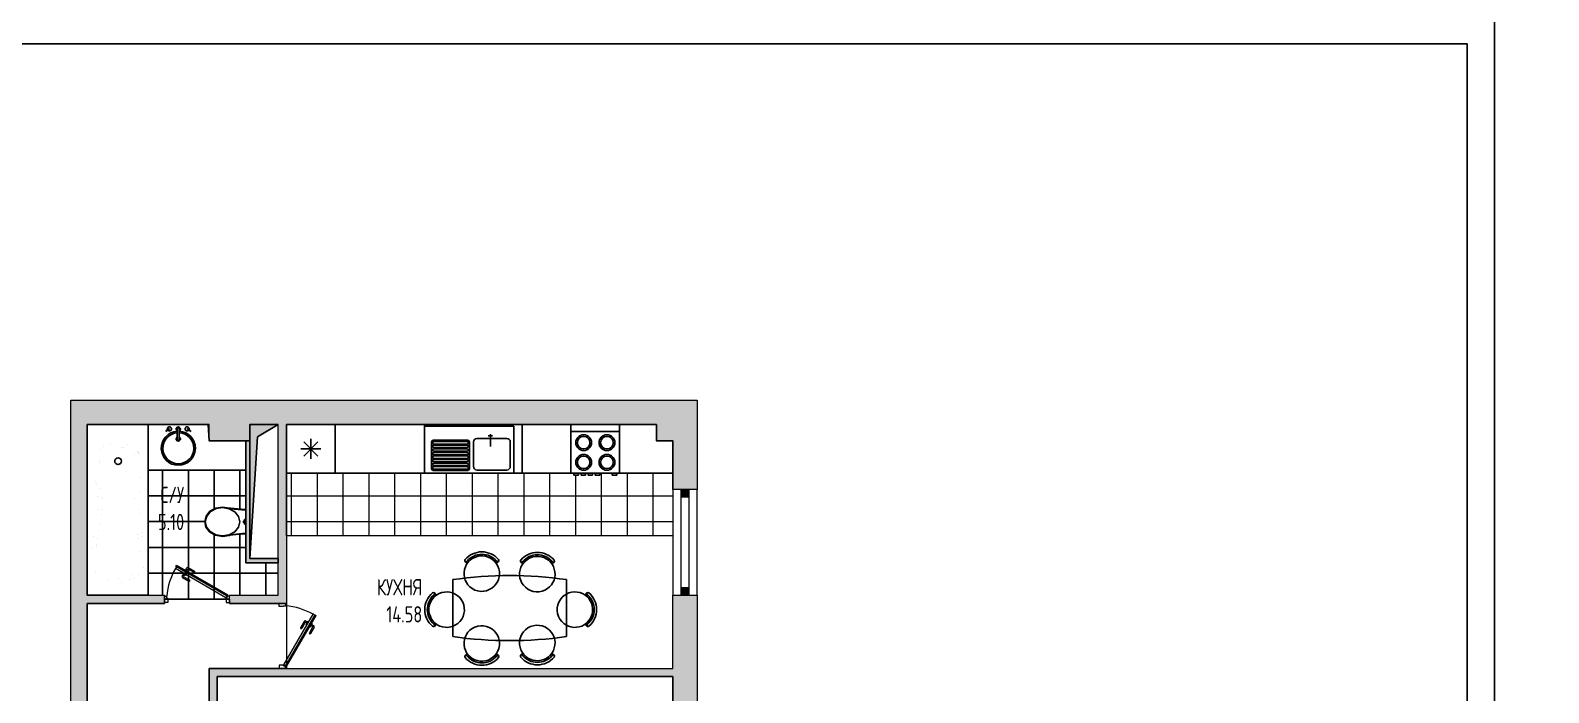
# Model space of a CAD drawing. Header units: millimetres. Extents: x -7516 to 14738, y -3327 to 3625.
# Drawn here: x 3750 to 4030, y 2609.1 to 2731.3 of the extents above; entities that cross this region are included whole.
import ezdxf

# ---------------------------------------------------------------- set-up
doc = ezdxf.new("R2010")
doc.units = ezdxf.units.MM
doc.header["$LTSCALE"] = 1.5
for name, color, linetype in [('КАНАЛЫ', 253, 'Continuous'), ('кафель', 9, 'Continuous'), ('МЕБЕЛЬ ОСНОВ', 7, 'Continuous'), ('Основные тонкие', 7, 'Continuous'), ('ПАРКЕТ', 9, 'Continuous')]:
    doc.layers.add(name, color=color, linetype=linetype)
for name, color, linetype, lineweight in [('новый план', 6, 'Continuous', 30), ('ОКНА', 130, 'Continuous', 30), ('ОКОННЫЕ ПРОЕМЫ', 20, 'Continuous', 30), ('СТЕНЫ', 30, 'Continuous', 30)]:
    doc.layers.add(name, color=color, linetype=linetype, lineweight=lineweight)
doc.styles.add('style1', font='txt.shx', dxfattribs={"width": 0.7, "height": 2.5})
pattern_1 = [(90, (-3193.185, -1840.9045), (-4.7625, 0), []), (180, (-3193.185, -1840.9045), (-3e-16, -4.7625), [])]

# ---------------------------------------------------------------- blocks, each defined once
blk = doc.blocks.new('дверь800')
at = {"color": 7, "lineweight": 5}
for p, q in [((6137.271, 2944.105), (6137.271, 2943.605)), ((6137.471, 2944.055), (6137.271, 2944.055)), ((6137.271, 2944.055), (6137.271, 2943.654)), ((6137.42, 2943.781), (6137.42, 2943.654)), ((6137.421, 2943.781), (6137.471, 2943.781)), ((6137.421, 2943.649), (6137.487, 2943.763)), ((6137.471, 2943.781), (6137.471, 2944.055)), ((6137.487, 2943.763), (6140.597, 2941.968)), ((6141.071, 2943.781), (6141.071, 2944.055)), ((6141.071, 2944.055), (6141.271, 2944.055)), ((6141.121, 2943.781), (6141.071, 2943.781)), ((6141.122, 2943.781), (6141.122, 2943.654)), ((6141.271, 2944.105), (6141.271, 2943.605)), ((6141.271, 2944.055), (6141.271, 2943.654)), ((6137.271, 2943.654), (6137.42, 2943.654)), ((6137.379, 2943.594), (6137.413, 2943.654)), ((6137.379, 2943.594), (6140.532, 2941.774)), ((6137.413, 2943.654), (6140.566, 2941.833)), ((6141.271, 2943.654), (6141.122, 2943.654)), ((6139.805, 2941.906), (6139.42, 2942.128)), ((6139.84, 2941.977), (6139.459, 2942.196)), ((6140.111, 2942.447), (6139.731, 2942.666)), ((6140.155, 2942.513), (6139.77, 2942.735)), ((6139.802, 2942.168), (6139.814, 2942.188)), ((6140.055, 2942.021), (6139.802, 2942.168)), ((6139.911, 2942.101), (6139.84, 2941.977)), ((6139.98, 2942.061), (6139.906, 2941.933)), ((6139.915, 2942.363), (6139.928, 2942.387)), ((6139.928, 2942.387), (6140.182, 2942.24)), ((6140.039, 2942.323), (6140.111, 2942.447)), ((6140.067, 2942.042), (6140.055, 2942.021)), ((6140.108, 2942.283), (6140.182, 2942.411)), ((6140.108, 2942.283), (6140.142, 2942.342)), ((6140.182, 2942.24), (6140.168, 2942.216)), ((6140.531, 2941.853), (6140.597, 2941.968)), ((6140.566, 2941.833), (6140.532, 2941.774))]:
    blk.add_line(p, q, dxfattribs=at)
blk.add_circle((6137.442, 2943.729), 0.0212, dxfattribs=at)
blk.add_arc((6137.083, 2943.986), 4.053, 330.12865, 355.29627, dxfattribs=at)
for centre, major_axis, start_param, end_param in [((6139.44, 2942.162), (-0.0102, 0.0381), 5.497787, 8.63938), ((6139.75, 2942.7), (-0.0102, 0.0381), 5.497787, 8.63938), ((6139.842, 2941.97), (-0.0192, 0.0715), 2.356194, 3.926991), ((6140.118, 2942.448), (-0.0715, -0.0192), 2.356194, 3.926991)]:
    blk.add_ellipse(centre, major_axis=major_axis, ratio=1, start_param=start_param, end_param=end_param, dxfattribs=at)
blk = doc.blocks.new('рпр')
at = {"layer": 'МЕБЕЛЬ ОСНОВ', "color": 7}
for p, q in [((4888.37, 2986.87), (4888.15, 2984.66)), ((4888.41, 2986.97), (4888.22, 2985.01)), ((4888.28, 2985.08), (4888.46, 2986.92)), ((4888.36, 2986.84), (4888.37, 2986.92)), ((4888.37, 2986.92), (4888.41, 2986.97)), ((4888.41, 2986.97), (4888.4, 2986.81)), ((4888.41, 2986.97), (4889.54, 2986.97)), ((4888.41, 2986.97), (4889.54, 2986.97)), ((4888.46, 2986.92), (4888.41, 2986.97)), ((4889.54, 2986.97), (4890.22, 2986.97)), ((4889.6, 2986.82), (4889.54, 2986.97)), ((4890.16, 2986.82), (4889.6, 2986.82)), ((4889.7, 2986.77), (4889.87, 2986.77)), ((4889.79, 2986.7), (4889.7, 2986.77)), ((4889.87, 2986.77), (4889.73, 2986.77)), ((4889.73, 2986.77), (4890.06, 2986.77)), ((4889.96, 2986.7), (4889.79, 2986.7)), ((4890.06, 2986.77), (4889.96, 2986.7)), ((4890.22, 2986.97), (4890.16, 2986.82)), ((4890.22, 2986.97), (4891.33, 2986.97)), ((4891.33, 2986.97), (4891.28, 2986.92)), ((4891.28, 2986.92), (4891.47, 2985.08)), ((4891.33, 2986.97), (4891.37, 2986.92)), ((4891.37, 2986.57), (4891.33, 2986.97)), ((4891.37, 2986.92), (4891.4, 2986.62)), ((4888.2, 2984.98), (4888.06, 2984.13)), ((4888.27, 2984.94), (4888.13, 2984.13)), ((4888.24, 2985.04), (4888.2, 2984.98)), ((4888.65, 2985.63), (4888.27, 2984.94)), ((4889.22, 2986.08), (4888.65, 2985.63)), ((4889.88, 2986.24), (4889.22, 2986.08)), ((4890.55, 2986.07), (4889.88, 2986.24)), ((4891.11, 2985.61), (4890.55, 2986.07)), ((4891.48, 2984.92), (4891.11, 2985.61)), ((4891.4, 2986.62), (4891.37, 2986.57)), ((4891.37, 2986.57), (4891.37, 2986.57)), ((4891.61, 2984.11), (4891.48, 2984.92)), ((4891.55, 2984.95), (4891.51, 2985.03)), ((4891.68, 2984.11), (4891.55, 2984.95)), ((4888.06, 2984.13), (4888.19, 2983.29)), ((4888.13, 2984.13), (4888.26, 2983.32)), ((4888.19, 2983.29), (4888.58, 2982.57)), ((4888.26, 2983.32), (4888.63, 2982.63)), ((4891.09, 2982.61), (4891.48, 2983.3)), ((4891.14, 2982.55), (4891.54, 2983.26)), ((4891.48, 2983.3), (4891.61, 2984.11)), ((4891.54, 2983.26), (4891.68, 2984.11)), ((4888.58, 2982.57), (4889.17, 2982.09)), ((4888.63, 2982.63), (4889.19, 2982.17)), ((4889.17, 2982.09), (4889.86, 2981.92)), ((4889.19, 2982.17), (4889.86, 2982)), ((4889.86, 2982), (4890.53, 2982.16)), ((4889.86, 2981.92), (4890.55, 2982.08)), ((4890.53, 2982.16), (4891.09, 2982.61)), ((4890.55, 2982.08), (4891.14, 2982.55))]:
    blk.add_line(p, q, dxfattribs=at)
at = {"layer": 'МЕБЕЛЬ ОСНОВ', "color": 7, "ltscale": 1.5}
blk.add_lwpolyline([(4891.51, 2985.03), (4891.37, 2986.57)], dxfattribs=at)
blk = doc.blocks.new('ек')
for p, q in [((4938.61, 3632.53), (4938.78, 3632.41)), ((4942.1, 3632.53), (4941.91, 3632.39)), ((4931.49, 3632.32), (4931.76, 3632.12)), ((4931.79, 3632.47), (4931.95, 3632.35)), ((4935.28, 3632.47), (4935.08, 3632.33)), ((4935.62, 3632.35), (4935.31, 3632.12)), ((4938.31, 3632.38), (4938.59, 3632.18)), ((4942.45, 3632.41), (4942.13, 3632.18)), ((4927.43, 3628.82), (4927.66, 3628.5)), ((4946.2, 3628.82), (4945.97, 3628.5)), ((4927.31, 3628.47), (4927.45, 3628.28)), ((4946.32, 3628.47), (4946.18, 3628.28)), ((4927.31, 3624.98), (4927.42, 3625.14)), ((4946.32, 3624.98), (4946.2, 3625.14)), ((4927.45, 3624.68), (4927.66, 3624.95)), ((4946.17, 3624.68), (4945.97, 3624.95)), ((4931.49, 3620.89), (4931.76, 3621.09)), ((4931.79, 3620.74), (4931.95, 3620.86)), ((4935.28, 3620.74), (4935.08, 3620.88)), ((4935.62, 3620.86), (4935.31, 3621.09)), ((4938.31, 3620.83), (4938.59, 3621.03)), ((4938.61, 3620.68), (4938.78, 3620.8)), ((4942.1, 3620.68), (4941.91, 3620.82)), ((4942.45, 3620.81), (4942.13, 3621.03))]:
    blk.add_line(p, q)
for points in [[(4935.01, 3629.22, 2.852439), (4932.29, 3629.06, 0.350569), (4935.01, 3629.22)], [(4941.84, 3629.28, 2.852439), (4939.12, 3629.12, 0.350569), (4941.84, 3629.28)], [(4930.55, 3628.2, 2.852439), (4930.71, 3625.48, 0.350569), (4930.55, 3628.2)], [(4943.07, 3628.2, -2.852439), (4942.91, 3625.48, -0.350569), (4943.07, 3628.2)], [(4935.01, 3623.99, -2.852439), (4932.29, 3624.15, -0.350569), (4935.01, 3623.99)], [(4941.84, 3623.93, -2.852439), (4939.12, 3624.09, -0.350569), (4941.84, 3623.93)]]:
    blk.add_lwpolyline(points, format="xyb")
for points in [[(4929.94, 3630.05), (4929.94, 3623.05)], [(4943.94, 3630.05), (4943.94, 3623.05)]]:
    blk.add_lwpolyline(points)
for centre, radius, start, end in [((4931.64, 3632.45), 0.2, 139.7271, 219.8242), ((4933.53, 3630.85), 2.68, 40.2729, 139.7271), ((4933.53, 3630.85), 2.38, 40.0936, 139.9064), ((4935.22, 3632.39), 0.409, 354.1192, 27.9442), ((4938.47, 3632.51), 0.2, 139.7271, 219.8242), ((4940.36, 3630.91), 2.68, 40.2729, 139.7271), ((4940.36, 3630.91), 2.38, 40.0936, 139.9064), ((4942.04, 3632.45), 0.409, 354.1192, 27.9442), ((4931.56, 3632.51), 0.2, 248.872, 319.9064), ((4935.51, 3632.51), 0.2, 220.0936, 305.6519), ((4938.38, 3632.57), 0.2, 248.872, 319.9064), ((4942.33, 3632.57), 0.2, 220.0936, 305.6519), ((4928.93, 3626.73), 2.68, 130.2729, 229.7271), ((4927.39, 3628.41), 0.409, 84.1192, 117.9442), ((4927.26, 3628.7), 0.2, 310.0936, 35.6519), ((4936.94, 3581.3), 49.25, 81.8288, 98.1712), ((4946.36, 3628.7), 0.2, 144.3481, 229.9064), ((4946.24, 3628.41), 0.409, 62.0558, 95.8808), ((4944.7, 3626.73), 2.68, 310.2729, 49.7271), ((4928.93, 3626.73), 2.38, 130.0936, 229.9064), ((4944.7, 3626.73), 2.38, 310.0936, 49.9064), ((4927.32, 3624.83), 0.2, 229.7271, 309.8242), ((4927.26, 3624.75), 0.2, 338.872, 49.9064), ((4946.36, 3624.75), 0.2, 130.0936, 201.128), ((4946.3, 3624.83), 0.2, 230.1758, 310.2729), ((4936.94, 3671.8), 49.25, 261.8288, 278.1712), ((4931.64, 3620.76), 0.2, 140.1758, 220.2729), ((4931.56, 3620.7), 0.2, 40.0936, 111.128), ((4933.53, 3622.37), 2.68, 220.2729, 319.7271), ((4933.53, 3622.37), 2.38, 220.0936, 319.9064), ((4935.51, 3620.7), 0.2, 54.3481, 139.9064), ((4935.22, 3620.82), 0.409, 332.0558, 5.8808), ((4938.47, 3620.7), 0.2, 140.1758, 220.2729), ((4938.38, 3620.64), 0.2, 40.0936, 111.128), ((4940.36, 3622.31), 2.68, 220.2729, 319.7271), ((4940.36, 3622.31), 2.38, 220.0936, 319.9064), ((4942.33, 3620.64), 0.2, 54.3481, 139.9064), ((4942.04, 3620.76), 0.409, 332.0558, 5.8808)]:
    blk.add_arc(centre, radius, start, end)

msp = doc.modelspace()

# ---------------------------------------------------------------- hatches: boundary and pattern name
at = {"layer": 'КАНАЛЫ', "ltscale": 1.5, "true_color": 0x939598}
h = msp.add_hatch(color=252, dxfattribs=at)
h.dxf.hatch_style = 1
h.paths.add_polyline_path([(3872.95, 2663.03), (3757.46, 2663.03), (3757.46, 2560.28), (3755.96, 2560.28), (3755.96, 2545.28), (3757.6, 2545.28), (3757.6, 2545.28), (3758.81, 2545.28), (3760.46, 2545.28), (3760.46, 2625.53), (3774.71, 2625.53), (3774.71, 2626.28), (3774.71, 2627.03), (3760.46, 2627.03), (3760.46, 2658.54), (3782.95, 2658.53), (3782.95, 2655.53), (3790.45, 2655.53), (3790.45, 2658.53), (3795.7, 2658.53), (3795.7, 2657.03), (3795.71, 2657.03), (3795.7, 2657.03), (3795.7, 2633.78), (3795.71, 2633.78), (3795.7, 2633.03), (3795.7, 2633.03), (3795.7, 2627.03), (3786.71, 2627.03), (3786.71, 2626.28), (3786.71, 2625.53), (3797.2, 2625.53), (3797.2, 2658.53), (3865.45, 2658.53), (3865.45, 2655.53), (3868.45, 2655.53), (3868.45, 2646.53), (3872.95, 2646.53)])
at = {"layer": 'КАНАЛЫ', "ltscale": 1.5, "true_color": 0x000000}
h = msp.add_hatch(color=18, dxfattribs=at)
h.dxf.hatch_style = 1
h.paths.add_polyline_path([(3790.46, 2633.78), (3791.89, 2656.26), (3795.7, 2658.53), (3795.7, 2658.53), (3790.45, 2658.53)])
at = {"layer": 'КАНАЛЫ', "ltscale": 1.5, "true_color": 0x939598}
h = msp.add_hatch(color=252, dxfattribs=at)
h.dxf.hatch_style = 1
h.paths.add_polyline_path([(3790.46, 2655.53), (3789.7, 2655.53), (3789.7, 2633.03), (3795.7, 2633.03), (3795.71, 2633.78), (3790.46, 2633.78)])
h = msp.add_hatch(dxfattribs=at)
h.set_pattern_fill('ANSI37', color=252, scale=1.5, angle=45)
h.set_pattern_definition(pattern_1)
h.paths.add_polyline_path([(3782.13, 2640.61), (3782.39, 2641.65), (3783.11, 2642.52), (3784.19, 2643.11), (3785.45, 2643.31), (3786.24, 2643.17), (3789.54, 2642.85), (3789.7, 2642.84), (3789.7, 2650.13), (3771.7, 2650.13), (3771.7, 2627.03), (3774.71, 2627.03), (3774.71, 2626.28), (3786.71, 2626.28), (3786.71, 2627.03), (3795.7, 2627.03), (3795.7, 2633.03), (3789.7, 2633.03), (3789.7, 2638.34), (3789.18, 2638.29), (3789.1, 2638.34), (3786.8, 2638.14), (3786.68, 2638.07), (3785.41, 2637.87), (3784.15, 2638.09), (3783.08, 2638.68), (3782.37, 2639.57)])
h = msp.add_hatch(color=252, dxfattribs=at)
h.dxf.hatch_style = 1
h.paths.add_polyline_path([(3868.45, 2612.03), (3868.45, 2606.11), (3872.95, 2606.11), (3872.95, 2627.03), (3868.45, 2627.03), (3868.45, 2613.53), (3782.95, 2613.53), (3782.95, 2596.28), (3784.45, 2596.28), (3784.45, 2612.03)])
at = {"layer": 'кафель', "lineweight": 0, "ltscale": 1.5, "true_color": 0x939598}
h = msp.add_hatch(dxfattribs=at)
h.set_pattern_fill('ANSI37', color=252, scale=1.5, angle=45)
h.set_pattern_definition(pattern_1)
h.paths.add_polyline_path([(3868.45, 2649.53), (3858.13, 2649.53), (3858.13, 2649.2), (3857.28, 2649.2), (3857.28, 2649.53), (3854.98, 2649.53), (3854.98, 2649.2), (3854.13, 2649.2), (3854.13, 2649.53), (3853.68, 2649.53), (3853.68, 2649.2), (3852.83, 2649.2), (3852.83, 2649.53), (3852.37, 2649.53), (3852.37, 2649.2), (3851.53, 2649.2), (3851.53, 2649.53), (3851.07, 2649.53), (3851.07, 2649.2), (3850.22, 2649.2), (3850.22, 2649.53), (3797.2, 2649.53), (3797.2, 2637.99), (3836.83, 2637.99), (3842.48, 2637.99), (3847.16, 2637.99), (3852.63, 2637.99), (3868.45, 2637.99)])
at = {"layer": 'МЕБЕЛЬ ОСНОВ', "ltscale": 1.5, "true_color": 0x636466}
h = msp.add_hatch(color=251, dxfattribs=at)
h.dxf.hatch_style = 1
h.paths.add_polyline_path([(3869.95, 2645.03), (3871.45, 2645.03), (3871.45, 2646.53), (3869.95, 2646.53)])
h = msp.add_hatch(color=251, dxfattribs=at)
h.dxf.hatch_style = 1
h.paths.add_polyline_path([(3869.95, 2627.03), (3871.45, 2627.03), (3871.45, 2628.53), (3869.95, 2628.53)])

# ---------------------------------------------------------------- linework, layer by layer
for p, q in [((3806.2, 2649.53), (3806.2, 2658.53)), ((3822.66, 2649.53), (3822.66, 2658.53)), ((3822.66, 2649.53), (3822.66, 2658.23)), ((3839.12, 2658.23), (3822.66, 2658.23)), ((3839.12, 2649.53), (3839.12, 2658.23)), ((3840.66, 2649.53), (3840.66, 2658.53)), ((3849.66, 2649.53), (3849.66, 2658.53)), ((3849.66, 2657.22), (3858.66, 2657.22)), ((3849.66, 2657.22), (3849.66, 2649.53)), ((3858.66, 2649.53), (3858.66, 2658.53)), ((3858.66, 2657.22), (3858.66, 2649.53)), ((3800.39, 2652.72), (3803.01, 2655.34)), ((3800.39, 2655.34), (3803.01, 2652.72)), ((3801.7, 2652.18), (3801.7, 2655.88)), ((3823.97, 2655.32), (3823.97, 2650.37)), ((3824.27, 2655.62), (3830.66, 2655.62)), ((3827.46, 2655.38), (3824.45, 2655.38)), ((3827.46, 2654.93), (3824.45, 2654.93)), ((3827.46, 2654.72), (3824.45, 2654.72)), ((3827.46, 2655.38), (3830.48, 2655.38)), ((3827.46, 2654.93), (3830.48, 2654.93)), ((3827.46, 2654.72), (3830.48, 2654.72)), ((3830.96, 2655.32), (3830.96, 2650.37)), ((3831.69, 2650.79), (3831.69, 2655.31)), ((3832.34, 2655.96), (3837.84, 2655.96)), ((3838.49, 2655.31), (3838.49, 2650.79)), ((3803.55, 2654.03), (3799.85, 2654.03)), ((3827.46, 2654.27), (3824.45, 2654.27)), ((3827.46, 2654.06), (3824.45, 2654.06)), ((3827.46, 2653.61), (3824.45, 2653.61)), ((3827.46, 2653.4), (3824.45, 2653.4)), ((3827.46, 2652.95), (3824.45, 2652.95)), ((3827.46, 2652.74), (3824.45, 2652.74)), ((3827.46, 2652.29), (3824.45, 2652.29)), ((3827.46, 2652.08), (3824.45, 2652.08)), ((3827.46, 2651.63), (3824.45, 2651.63)), ((3827.46, 2654.27), (3830.48, 2654.27)), ((3827.46, 2654.06), (3830.48, 2654.06)), ((3827.46, 2653.61), (3830.48, 2653.61)), ((3827.46, 2653.4), (3830.48, 2653.4)), ((3827.46, 2652.95), (3830.48, 2652.95)), ((3827.46, 2652.74), (3830.48, 2652.74)), ((3827.46, 2652.29), (3830.48, 2652.29)), ((3827.46, 2652.08), (3830.48, 2652.08)), ((3827.46, 2651.63), (3830.48, 2651.63)), ((3839.12, 2649.53), (3822.66, 2649.53)), ((3830.66, 2650.07), (3824.27, 2650.07)), ((3827.46, 2651.42), (3824.45, 2651.42)), ((3827.46, 2650.97), (3824.45, 2650.97)), ((3827.46, 2650.76), (3824.45, 2650.76)), ((3827.46, 2650.31), (3824.45, 2650.31)), ((3827.46, 2651.42), (3830.48, 2651.42)), ((3827.46, 2650.97), (3830.48, 2650.97)), ((3827.46, 2650.76), (3830.48, 2650.76)), ((3827.46, 2650.31), (3830.48, 2650.31)), ((3837.84, 2650.14), (3832.34, 2650.14)), ((3850.22, 2649.53), (3850.22, 2649.2)), ((3850.22, 2649.2), (3851.07, 2649.2)), ((3851.07, 2649.53), (3851.07, 2649.2)), ((3851.53, 2649.53), (3851.53, 2649.2)), ((3851.53, 2649.2), (3852.37, 2649.2)), ((3852.37, 2649.53), (3852.37, 2649.2)), ((3852.83, 2649.53), (3852.83, 2649.2)), ((3852.83, 2649.53), (3852.83, 2649.2)), ((3852.83, 2649.2), (3853.68, 2649.2)), ((3852.83, 2649.2), (3853.68, 2649.2)), ((3853.68, 2649.53), (3853.68, 2649.2)), ((3853.68, 2649.53), (3853.68, 2649.2)), ((3854.13, 2649.53), (3854.13, 2649.2)), ((3854.13, 2649.2), (3854.98, 2649.2)), ((3854.98, 2649.53), (3854.98, 2649.2)), ((3857.28, 2649.53), (3857.28, 2649.2)), ((3857.28, 2649.2), (3858.13, 2649.2)), ((3858.13, 2649.53), (3858.13, 2649.2))]:
    msp.add_line(p, q)
at = {"ltscale": 0.6}
for p, q in [((3835.19, 2656.46), (3834.44, 2656.46)), ((3834.81, 2656.77), (3834.81, 2654.48))]:
    msp.add_line(p, q, dxfattribs=at)
at = {"color": 18, "true_color": 0x000000}
for points in [[(3599.48, 2436.78), (4019.98, 2436.78), (4019.98, 2733.78), (3599.48, 2733.78)], [(4019.98, 2436.78), (4440.48, 2436.78), (4440.48, 2733.78), (4019.98, 2733.78)]]:
    msp.add_lwpolyline(points, close=True, dxfattribs=at)
msp.add_lwpolyline([(3797.2, 2649.53), (3868.45, 2649.53), (3868.45, 2655.53), (3865.45, 2655.53), (3865.45, 2658.53), (3797.2, 2658.53)], close=True)
for centre, radius in [((3852.02, 2655.18), 1.46), ((3852.02, 2655.18), 1.16), ((3856.31, 2655.18), 1.46), ((3856.31, 2655.18), 1.16), ((3852.02, 2651.55), 1.46), ((3852.02, 2651.55), 1.16), ((3856.31, 2651.55), 1.46), ((3856.31, 2651.55), 1.16)]:
    msp.add_circle(centre, radius)
for centre, radius, start, end in [((3824.27, 2655.32), 0.3, 90, 180), ((3824.45, 2655.08), 0.3, 90, 165.5097), ((3824.45, 2655.23), 0.3, 194.4903, 270), ((3824.45, 2654.42), 0.3, 90, 165.5097), ((3824.45, 2654.57), 0.3, 194.4903, 270), ((3830.48, 2655.08), 0.3, 14.4903, 90), ((3830.48, 2655.23), 0.3, 270, 345.5097), ((3830.48, 2654.42), 0.3, 14.4903, 90), ((3830.48, 2654.57), 0.3, 270, 345.5097), ((3830.66, 2655.32), 0.3, 0, 90), ((3832.34, 2655.31), 0.648, 90, 180), ((3837.84, 2655.31), 0.648, 0, 90), ((3824.45, 2653.76), 0.3, 90, 165.5097), ((3824.45, 2653.91), 0.3, 194.4903, 270), ((3824.45, 2653.1), 0.3, 90, 165.5097), ((3824.45, 2653.25), 0.3, 194.4903, 270), ((3824.45, 2652.44), 0.3, 90, 165.5097), ((3824.45, 2652.59), 0.3, 194.4903, 270), ((3824.45, 2651.78), 0.3, 90, 165.5097), ((3824.45, 2651.93), 0.3, 194.4903, 270), ((3830.48, 2653.76), 0.3, 14.4903, 90), ((3830.48, 2653.91), 0.3, 270, 345.5097), ((3830.48, 2653.1), 0.3, 14.4903, 90), ((3830.48, 2653.25), 0.3, 270, 345.5097), ((3830.48, 2652.44), 0.3, 14.4903, 90), ((3830.48, 2652.59), 0.3, 270, 345.5097), ((3830.48, 2651.78), 0.3, 14.4903, 90), ((3830.48, 2651.93), 0.3, 270, 345.5097), ((3824.27, 2650.37), 0.3, 180, 270), ((3824.45, 2651.12), 0.3, 90, 165.5097), ((3824.45, 2651.27), 0.3, 194.4903, 270), ((3824.45, 2650.46), 0.3, 90, 165.5097), ((3824.45, 2650.61), 0.3, 194.4903, 270), ((3830.48, 2651.12), 0.3, 14.4903, 90), ((3830.48, 2651.27), 0.3, 270, 345.5097), ((3830.48, 2650.46), 0.3, 14.4903, 90), ((3830.48, 2650.61), 0.3, 270, 345.5097), ((3830.66, 2650.37), 0.3, 270, 0), ((3832.34, 2650.79), 0.648, 180, 270), ((3837.84, 2650.79), 0.648, 270, 0)]:
    msp.add_arc(centre, radius, start, end)
at = {"layer": 'КАНАЛЫ', "color": 18, "ltscale": 1.5, "true_color": 0x000000}
msp.add_lwpolyline([(3795.71, 2658.53), (3790.45, 2658.53), (3790.46, 2633.78), (3791.89, 2656.26), (3795.7, 2658.53)], dxfattribs=at)
at = {"layer": 'КАНАЛЫ', "ltscale": 1.5}
msp.add_lwpolyline([(3790.45, 2655.53), (3789.7, 2655.53), (3789.7, 2633.03), (3795.7, 2633.03), (3795.71, 2633.78), (3790.46, 2633.78), (3790.46, 2655.53)], dxfattribs=at)
at = {"layer": 'кафель', "color": 252, "lineweight": 5, "ltscale": 1.5, "true_color": 0x939598}
for points in [[(3795.7, 2627.03), (3795.7, 2658.53), (3790.45, 2658.53), (3790.45, 2655.53), (3782.95, 2655.53), (3782.95, 2658.53), (3760.46, 2658.53), (3760.46, 2627.03), (3774.71, 2627.03), (3774.71, 2626.28), (3786.71, 2626.28), (3786.71, 2627.03), (3795.7, 2627.03)], [(3797.2, 2637.99), (3797.2, 2658.53), (3865.45, 2658.53), (3865.45, 2655.53), (3868.45, 2655.53), (3868.45, 2637.99), (3797.2, 2637.99), (3797.2, 2637.99)]]:
    msp.add_lwpolyline(points, dxfattribs=at)
at = {"layer": 'МЕБЕЛЬ ОСНОВ', "ltscale": 1.5}
msp.add_lwpolyline([(3760.46, 2658.53), (3760.46, 2627.03), (3771.7, 2627.03), (3771.7, 2658.53)], close=True, dxfattribs=at)
at = {"layer": 'МЕБЕЛЬ ОСНОВ', "ltscale": 5}
msp.add_lwpolyline([(3771.7, 2658.53), (3782.8, 2658.53), (3782.95, 2655.53), (3789.7, 2655.53), (3789.7, 2650.13), (3771.7, 2650.13)], close=True, dxfattribs=at)
for points in [[(3777.08, 2655.84), (3777.08, 2657.73)], [(3777.43, 2657.73), (3777.43, 2655.84)]]:
    msp.add_lwpolyline(points, dxfattribs=at)
at = {"layer": 'МЕБЕЛЬ ОСНОВ', "ltscale": 600, "const_width": 0.00159}
for points in [[(3766.11, 2655.15), (3765.62, 2655.11), (3764.64, 2654.94), (3763.88, 2654.71), (3763.29, 2654.42), (3762.85, 2654.06), (3762.54, 2653.66), (3762.33, 2653.24), (3762.18, 2652.81), (3762.06, 2652.36), (3761.98, 2651.89), (3761.92, 2651.39), (3761.9, 2650.86), (3761.9, 2650.31), (3761.92, 2649.72), (3761.96, 2649.1), (3762.02, 2648.44), (3762.09, 2647.75), (3762.16, 2647.03), (3762.23, 2646.28), (3762.29, 2645.51), (3762.33, 2644.72), (3762.34, 2643.91), (3762.32, 2643.08), (3762.27, 2642.25), (3762.18, 2641.4), (3762.07, 2640.56), (3761.95, 2639.74), (3761.81, 2638.94), (3761.68, 2638.17), (3761.55, 2637.45), (3761.43, 2636.78), (3761.33, 2636.15), (3761.29, 2634.61), (3761.25, 2634.11), (3761.25, 2633.62), (3761.3, 2633.15), (3761.39, 2632.69), (3761.54, 2632.24), (3761.74, 2631.79), (3762.02, 2631.33), (3762.4, 2630.87), (3762.92, 2630.42), (3763.6, 2630.03), (3764.46, 2629.7), (3765.54, 2629.45), (3766.22, 2629.38), (3766.79, 2629.45), (3767.87, 2629.7), (3768.74, 2630.03), (3769.42, 2630.42), (3769.94, 2630.87), (3770.32, 2631.33), (3770.59, 2631.79), (3770.8, 2632.24), (3770.95, 2632.69), (3771.04, 2633.15), (3771.08, 2633.62), (3771.08, 2634.11), (3771.05, 2634.62), (3770.96, 2636.16), (3770.86, 2636.78), (3770.75, 2637.45), (3770.62, 2638.17), (3770.48, 2638.94), (3770.35, 2639.74), (3770.22, 2640.56), (3770.11, 2641.4), (3770.03, 2642.25), (3769.97, 2643.08), (3769.96, 2643.91), (3769.97, 2644.72), (3770.01, 2645.51), (3770.07, 2646.28), (3770.13, 2647.03), (3770.21, 2647.75), (3770.27, 2648.44), (3770.33, 2649.1), (3770.38, 2649.72), (3770.4, 2650.31), (3770.4, 2650.86), (3770.37, 2651.39), (3770.32, 2651.89), (3770.23, 2652.36), (3770.12, 2652.81), (3769.96, 2653.24), (3769.75, 2653.66), (3769.44, 2654.06), (3769.01, 2654.42), (3768.42, 2654.71), (3767.65, 2654.94), (3766.68, 2655.11)], [(3766.18, 2654.36), (3765.72, 2654.32), (3764.82, 2654.17), (3764.17, 2653.97), (3763.72, 2653.75), (3763.42, 2653.5), (3763.22, 2653.23), (3763.06, 2652.92), (3762.94, 2652.57), (3762.84, 2652.19), (3762.76, 2651.78), (3762.71, 2651.33), (3762.69, 2650.84), (3762.69, 2650.32), (3762.71, 2649.76), (3762.75, 2649.16), (3762.81, 2648.51), (3762.88, 2647.83), (3762.95, 2647.1), (3763.02, 2646.35), (3763.08, 2645.56), (3763.12, 2644.74), (3763.13, 2643.91), (3763.11, 2643.05), (3763.06, 2642.18), (3762.97, 2641.31), (3762.86, 2640.45), (3762.73, 2639.61), (3762.59, 2638.8), (3762.46, 2638.03), (3762.33, 2637.31), (3762.21, 2636.65), (3762.12, 2636.08), (3762.08, 2634.57), (3762.04, 2634.08), (3762.05, 2633.66), (3762.08, 2633.27), (3762.16, 2632.9), (3762.28, 2632.53), (3762.45, 2632.16), (3762.67, 2631.79), (3762.97, 2631.42), (3763.38, 2631.07), (3763.94, 2630.75), (3764.69, 2630.46), (3765.68, 2630.23), (3766.22, 2630.17), (3766.65, 2630.23), (3767.64, 2630.46), (3768.4, 2630.75), (3768.96, 2631.07), (3769.37, 2631.42), (3769.67, 2631.79), (3769.89, 2632.16), (3770.06, 2632.53), (3770.18, 2632.9), (3770.25, 2633.27), (3770.29, 2633.66), (3770.29, 2634.08), (3770.26, 2634.57), (3770.17, 2636.07), (3770.08, 2636.65), (3769.97, 2637.31), (3769.84, 2638.03), (3769.7, 2638.8), (3769.56, 2639.61), (3769.44, 2640.45), (3769.32, 2641.31), (3769.24, 2642.18), (3769.18, 2643.05), (3769.16, 2643.91), (3769.18, 2644.74), (3769.22, 2645.56), (3769.27, 2646.35), (3769.34, 2647.1), (3769.42, 2647.83), (3769.48, 2648.51), (3769.54, 2649.16), (3769.58, 2649.76), (3769.6, 2650.32), (3769.6, 2650.84), (3769.58, 2651.33), (3769.53, 2651.78), (3769.46, 2652.19), (3769.36, 2652.57), (3769.23, 2652.92), (3769.07, 2653.23), (3768.87, 2653.5), (3768.57, 2653.75), (3768.12, 2653.97), (3767.47, 2654.17), (3766.58, 2654.32)]]:
    msp.add_lwpolyline(points, close=True, dxfattribs=at)
at = {"layer": 'МЕБЕЛЬ ОСНОВ', "ltscale": 600}
msp.add_circle((3766.15, 2651.77), 0.615, dxfattribs=at)
at = {"layer": 'МЕБЕЛЬ ОСНОВ', "ltscale": 5}
for centre, radius, start, end in [((3777.27, 2654.16), 3.15, 93.3941, 86.9711), ((3774.49, 2658.57), 1.39, 289.5179, 324.9133), ((3776.09, 2656.46), 1.39, 109.5179, 144.9133), ((3775.62, 2657.72), 0.382, 221.3051, 201.3913), ((3777.27, 2657.72), 0.382, 295.8569, 240.7492), ((3777.26, 2657.73), 0.176, 0.0001, 180.0001), ((3778.89, 2657.72), 0.382, 338.6088, 318.6951), ((3780.03, 2658.57), 1.39, 215.0869, 250.4823), ((3778.43, 2656.46), 1.39, 35.0869, 70.4823), ((3777.27, 2654.16), 2.85, 93.7518, 86.652), ((3777.27, 2655.86), 0.382, 119.2509, 64.1433), ((3777.27, 2655.86), 0.299, 128.5719, 56.1865), ((3777.26, 2655.84), 0.176, 180.0001, 0.0001)]:
    msp.add_arc(centre, radius, start, end, dxfattribs=at)
at = {"layer": 'ОКНА', "color": 252, "lineweight": 5, "ltscale": 1.5, "true_color": 0x939598}
msp.add_lwpolyline([(3871.45, 2646.53), (3869.95, 2646.53), (3869.95, 2627.03), (3871.45, 2627.03)], close=True, dxfattribs=at)
at = {"layer": 'ОКОННЫЕ ПРОЕМЫ', "color": 252, "lineweight": 5, "ltscale": 1.5, "true_color": 0x939598}
msp.add_lwpolyline([(3872.95, 2646.53), (3868.45, 2646.53), (3868.45, 2627.03), (3872.95, 2627.03)], close=True, dxfattribs=at)
at = {"layer": 'Основные тонкие'}
msp.add_lwpolyline([(3619.48, 2441.78), (4014.98, 2441.78), (4014.98, 2728.78), (3619.48, 2728.78)], close=True, dxfattribs=at)
at = {"layer": 'ПАРКЕТ', "color": 252, "lineweight": 5, "ltscale": 1.5, "true_color": 0x939598}
for points in [[(3760.46, 2545.28), (3760.46, 2625.53), (3774.71, 2625.53), (3774.71, 2626.28), (3786.71, 2626.28), (3786.71, 2625.53), (3797.2, 2625.53), (3797.2, 2613.53), (3782.95, 2613.53), (3782.95, 2596.28)], [(3784.45, 2596.28), (3784.45, 2612.03), (3868.45, 2612.03), (3868.45, 2580.61)]]:
    msp.add_lwpolyline(points, dxfattribs=at)
at = {"layer": 'СТЕНЫ', "color": 252, "lineweight": 5, "ltscale": 1.5, "true_color": 0x939598}
for points in [[(3757.46, 2560.28), (3757.46, 2663.03), (3872.95, 2663.03), (3872.95, 2646.53), (3868.45, 2646.53), (3868.45, 2655.53), (3865.45, 2655.53), (3865.45, 2658.53), (3797.2, 2658.53), (3797.2, 2625.53), (3786.71, 2625.53), (3786.71, 2627.03), (3795.7, 2627.03), (3795.7, 2658.53), (3790.45, 2658.53), (3790.45, 2655.53), (3782.95, 2655.53), (3782.95, 2658.53), (3760.46, 2658.54), (3760.46, 2627.03), (3774.71, 2627.03), (3774.71, 2625.53), (3760.46, 2625.53), (3760.46, 2545.28)], [(3868.45, 2613.53), (3868.45, 2627.03), (3872.95, 2627.03), (3872.95, 2606.11), (3868.45, 2606.11), (3868.45, 2612.03), (3784.45, 2612.03), (3784.45, 2596.28), (3782.95, 2596.28), (3782.95, 2613.53), (3868.45, 2613.53)]]:
    msp.add_lwpolyline(points, dxfattribs=at)

# ---------------------------------------------------------------- block references
at = {"layer": 'МЕБЕЛЬ ОСНОВ', "xscale": 1.5, "yscale": 1.5, "zscale": 1.5}
for name, p, rotation in [('рпр', (-690.75, 9975.4), 270), ('ек', (11243.79, 8064.48), 179.9999999999858)]:
    msp.add_blockref(name, p, dxfattribs=dict(at, rotation=rotation))
at = {"layer": 'новый план', "color": 1, "lineweight": -3, "xscale": 3, "yscale": 3, "zscale": 3}
for p, rotation in [((22198.52, 11457.85), 180), ((12628.02, -15798.28), 90.00000000000001)]:
    msp.add_blockref('дверь800', p, dxfattribs=dict(at, rotation=rotation))

# ---------------------------------------------------------------- texts
at = {"layer": 'МЕБЕЛЬ ОСНОВ', "ltscale": 1.5, "char_height": 3, "attachment_point": 1, "style": 'style1'}
for s, insert in [('\\pxqr;С/У\\P5.10', (3755.61, 2647.05)), ('\\pxqr;КУХНЯ\\P14.58', (3799.52, 2630.01))]:
    msp.add_mtext_dynamic_manual_height_columns(s, width=22.7397, gutter_width=18.75, heights=[0], dxfattribs=dict(at, insert=insert))

doc.saveas('drawing.dxf')
